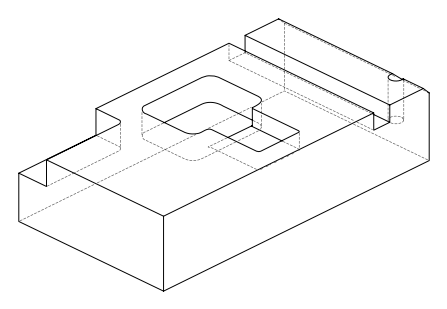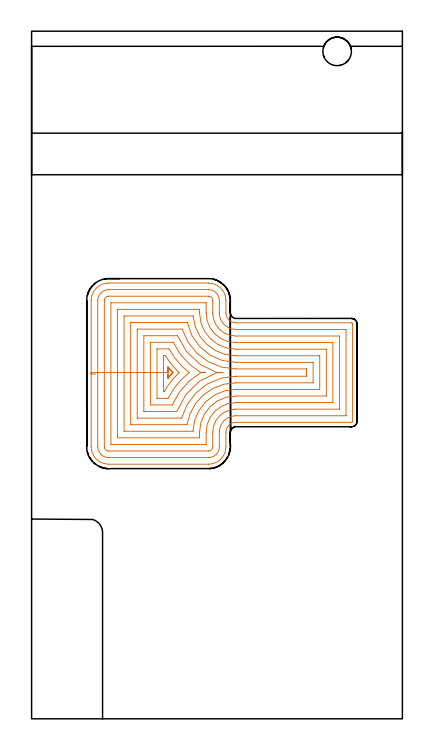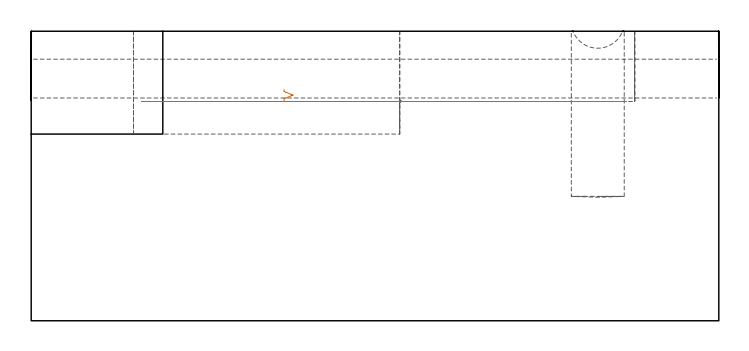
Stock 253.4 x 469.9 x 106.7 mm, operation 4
(PLAN: 6 operations, 5 tool changes, 186.6 min)
(1 INDEXABLE_INSERT_DRILL_BLIND_HOLE_FROM_SOLID | STEP1POCKET | NXT0302_010 | 0.25 min | 18176 mm3)
(2 AREA_MILL | FG_CHAMFER_SURFACE | UGT0205_001 | 8.31 min | 13226 mm3)
(3 MILL_CORNER_NOTCH_RECTANGULAR | CORNER_NOTCH_RECTANGULAR | NXT0201_012 | Follow Part, ap 4, ae 75% | 15.65 min | 250207 mm3)
(4 MILL_OPEN_POCKET | POCKET_OPEN | NXT0201_008 | Follow Part, ap 1.5, ae 75% | 152.26 min | 490886 mm3)
(5 MILL_RECTANGULAR_POCKET | POCKET_RECTANGULAR_STRAIGHT | UGT0201_094 | Follow Part, ap 5, ae 75% | 5.12 min | 150595 mm3)
(6 MILL_RECTANGULAR_SLOT | SLOT_RECTANGULAR | UGT0201_006 | Follow Part, ap 7, ae 75% | 5.05 min | 177006 mm3)
(TOOL NXT0302_010 | Index. Insert Drill 19.5mm [880-D1950L25-05] | D19.5 PA176 FL98 Z2)
(TOOL UGT0205_001 | Chamfer Mill 20 x 3 x 45 deg. | D20 FL50 Z2)
(TOOL NXT0201_012 | ENDMILL 16mm [2P460-1600-NA 1630] | D16 FL38 Z6)
(TOOL NXT0201_008 | ENDMILL 6mm [2P460-0600-NA 1630] | D6 FL26 Z6)
(TOOL UGT0201_094 | End mill 20 mm | D20 FL38 Z4)
(TOOL UGT0201_006 | End Mill 28 mm | D28 FL25 Z2)
(OP 4 MILL_OPEN_POCKET, part 2 of 2)
G0 X93.2 Y235.452 Z85.239
G1 Y232.791 Z84.526
X93.878 Y233.642 Z84.234
X95.762 Y235.81 Z83.465
X96.51 Y236.6 Z83.173
X95.762 Y237.39 Z82.882
X93.878 Y239.558 Z82.112
X93.2 Y240.409 Z81.821
Y236.6 Z80.8
Y232.791 F500.
G2 X96.51 Y236.6 R59.2
X93.2 Y240.409 R59.2
G1 Y236.6
X90.2
Y223.5
X90.544
G2 X100.745 Y236.6 R56.2
X91.36 Y248.3 R56.2
G1 X90.2
Y236.6
X85.7
Y219.
X93.248
G2 X107.619 Y236.6 R51.7
X93.974 Y252.8 R51.7
G1 X85.7
Y236.6
X81.2
Y214.5
X96.119
G2 X115.597 Y236.6 R47.2
G1 X118.636
X115.597
G2 X96.747 Y257.3 R47.2
G1 X81.2
Y236.6
X76.7
Y210.
X99.195
G2 X126.585 Y236.6 R42.7
G1 X130.689
X126.585
G2 X99.713 Y261.8 R42.7
G1 X76.7
Y236.6
X72.2
Y205.5
X102.526
G2 X139.5 Y234.1 R38.2
G1 X187.9
Y239.1
X139.5
G2 X102.918 Y266.3 R38.2
G1 X72.2
Y236.6
X67.7
Y201.
X106.188
G2 X139.5 Y229.6 R33.7
G1 X192.4
Y243.6
X139.5
G2 X106.433 Y270.8 R33.7
G1 X67.7
Y236.6
X63.2
Y196.5
X110.306
G2 X139.5 Y225.1 R29.2
G1 X196.9
Y248.1
X139.5
G2 X110.369 Y275.3 R29.2
G1 X63.2
Y236.6
X58.7
Y192.
X114.8
Y195.9
G2 X139.5 Y220.6 R24.7
G1 X201.4
Y252.6
X139.5
G2 X114.8 Y277.3 R24.7
G1 Y279.8
X58.7
Y236.6
X54.2
Y187.5
X119.3
Y195.9
G2 X139.5 Y216.1 R20.2
G1 X205.9
Y257.1
X139.5
G2 X119.3 Y277.3 R20.2
G1 Y284.3
X54.2
Y236.6
X49.7
Y185.9
G3 X52.6 Y183. R2.9
G1 X120.9
G3 X123.8 Y185.899 R2.9
G1 Y195.9
G2 X139.5 Y211.6 R15.7
G1 X210.4
Y261.6
X139.5
G2 X123.8 Y277.3 R15.7
G1 Y285.9
G3 X120.9 Y288.8 R2.9
G1 X52.6
G3 X49.7 Y285.9 R2.9
G1 Y236.6
X45.2
Y185.9
G3 X52.6 Y178.5 R7.4
G1 X120.9
G3 X128.3 Y185.898 R7.4
G1 Y195.9
G2 X139.5 Y207.1 R11.2
G1 X214.9
Y266.1
X139.5
G2 X128.3 Y277.3 R11.2
G1 Y285.9
G3 X120.9 Y293.3 R7.4
G1 X52.6
G3 X45.2 Y285.9 R7.4
G1 Y236.6
X40.7
Y185.9
G3 X52.6 Y174. R11.9
G1 X120.9
G3 X132.8 Y185.897 R11.9
G1 Y195.9
G2 X139.5 Y202.6 R6.7
G1 X218.7
G3 X219.4 Y203.3 R0.7
G1 Y269.9
G3 X218.7 Y270.6 R0.7
G1 X139.5
G2 X132.8 Y277.3 R6.7
G1 Y285.9
G3 X120.9 Y297.8 R11.9
G1 X52.6
G3 X40.7 Y285.9 R11.9
G1 Y236.6
Y235.6
X43.7 F250.
G0 Z116.702
M5
M2
